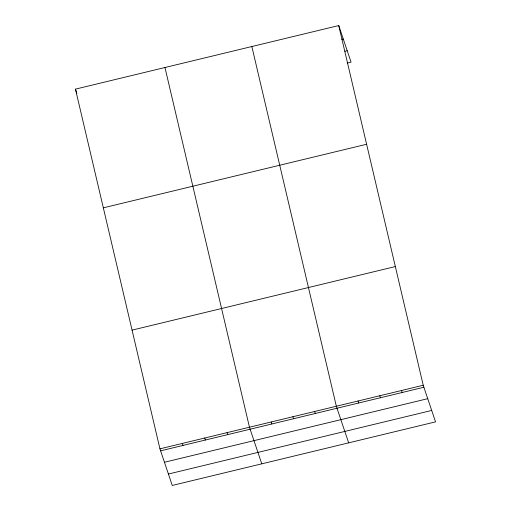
<?xml version="1.0" encoding="UTF-8"?>
<svg xmlns="http://www.w3.org/2000/svg" width="511" height="511" viewBox="0 0 511 511"><rect width="100%" height="100%" fill="white"/><g stroke="black" fill="none" stroke-linecap="round" stroke-linejoin="round"><path stroke-width="0.77" d="M338.736 25.55L423.223 385.262L435.544 421.869L172.264 485.45L159.943 448.837L75.456 89.131L338.736 25.55L351.057 62.163L347.18 63.096M341.699 39.341L343.251 38.97M344.887 51.298L347.212 50.736M103.337 207.83L366.617 144.255M132.062 330.132L395.342 266.557M159.943 448.837L423.223 385.262M160.614 450.836L423.894 387.255M164.459 462.257L427.739 398.676M168.419 474.029L431.699 410.448M401.499 390.506L402.176 392.499M379.782 395.75L380.452 397.743M358.058 400.994L358.735 402.994M348.662 442.852L336.34 406.239L251.853 46.533M314.616 411.489L315.293 413.482M292.899 416.733L293.57 418.726M271.181 421.977L271.852 423.97M261.779 463.835L249.457 427.222L164.97 67.509M227.076 432.625L227.753 434.625M204.7 438.029L205.371 440.028M75.456 89.131L76.848 93.264M182.318 443.433L182.995 445.432"/></g></svg>
